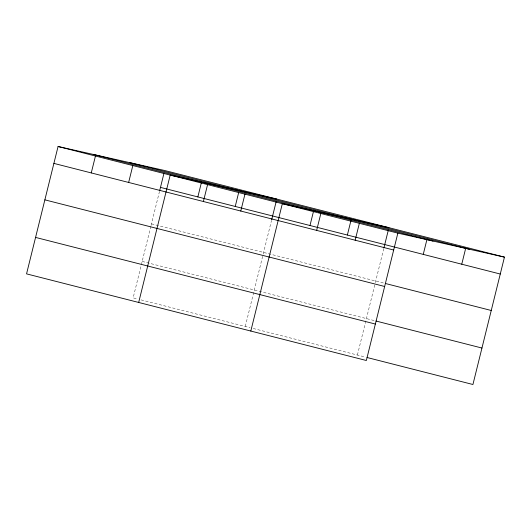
<?xml version="1.0" encoding="UTF-8"?>
<svg xmlns="http://www.w3.org/2000/svg" width="531" height="531" viewBox="0 0 531 531"><rect width="100%" height="100%" fill="white"/><g stroke="black" fill="none" stroke-linecap="round" stroke-linejoin="round"><path stroke-width="0.4" stroke-dasharray="2.65 1.99" d="M150.87 226.246L133.142 297.864L137.914 299.086M151.063 225.443L159.506 191.352M245.276 326.459L262.998 254.834M263.197 254.037L271.434 220.737M357.403 355.047L375.125 283.428M375.324 282.625L383.76 248.535M151.461 223.85L384.544 283.275M142.169 261.411L375.251 320.837M141.093 299.896L250.041 327.673M253.227 328.483L365.428 357.091"/><path stroke-width="0.8" d="M504.45 257.13L164.663 170.497L58.071 146.496L26.55 273.87L366.337 360.503L397.858 233.136L504.45 257.13L472.929 384.504L367.027 357.502M91.266 172.92L95.447 156.028M128.641 182.452L132.823 165.559M159.698 190.563L163.867 173.71M138.677 302.458L170.199 175.084L276.79 199.085M197.857 196.921L201.242 183.241M203.393 201.514L207.575 184.615M235.233 206.453L238.618 192.773M240.775 211.039L244.95 194.147M271.633 219.94L276.2 201.501M250.811 331.052L282.333 203.678L388.924 227.673M309.991 225.509L313.575 211.026M316.655 230.388L320.837 213.495M347.367 235.041L350.951 220.557M355.166 240.211L359.348 223.312M383.959 247.738L388.327 230.089M423.253 254.389L427.037 239.103M461.758 264.206L465.74 248.116M129.491 162.572L469.271 249.212M93.25 154.415L433.03 241.054M58.071 146.496L397.858 233.136M160.481 187.39L500.268 274.029M53.89 163.395L393.677 250.028M385.347 283.481L491.248 310.482M44.869 199.848L384.656 286.488M376.054 321.043L481.949 348.044M35.57 237.41L375.357 324.049"/></g></svg>
